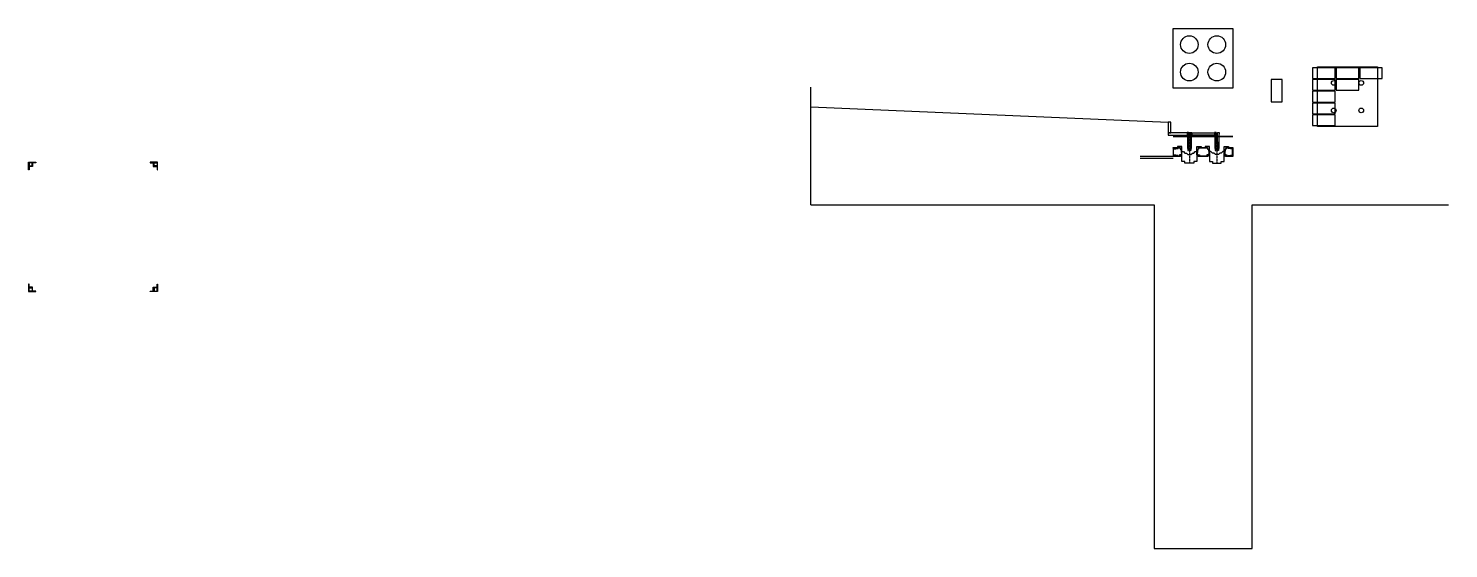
# Model space of a CAD drawing. Header units: millimetres. Extents: x 1243 to 15720, y -1694 to 3604.
import ezdxf

# ---------------------------------------------------------------- set-up
doc = ezdxf.new("R2010")
doc.units = ezdxf.units.MM
doc.linetypes.add('ACAD_ISO04W100', pattern=[30, 24, -3, 0, -3])
for name, color, linetype in [('AroTochera', 10, 'Continuous'), ('Cotas', 7, 'Continuous'), ('Ejes', 7, 'ACAD_ISO04W100'), ('FalsoFondo', 6, 'Continuous'), ('Pico', 2, 'Continuous'), ('Refractario230x110x25', 30, 'Continuous'), ('TapaInfMesa', 5, 'Continuous'), ('TapaSupMesa', 5, 'Continuous'), ('U80x50', 3, 'Continuous')]:
    doc.layers.add(name, color=color, linetype=linetype)

msp = doc.modelspace()

# ---------------------------------------------------------------- linework, layer by layer
for p, q in [((9217, 1806), (9217, 3006)), ((9217, 2806), (12862, 2650))]:
    msp.add_line(p, q)
for points in [[(1249, 2164), (1243, 2164), (1243, 2240), (1319, 2240), (1319, 2234), (1249, 2234), (1249, 2164)], [(1280, 2234), (1286, 2234), (1286, 2197), (1249, 2197), (1249, 2203), (1280, 2203), (1280, 2234)], [(2554, 2164), (2560, 2164), (2560, 2240), (2484, 2240), (2484, 2234), (2554, 2234), (2554, 2164)], [(2523, 2234), (2516, 2234), (2516, 2197), (2554, 2197), (2554, 2203), (2523, 2203), (2523, 2234)], [(9217, 1806), (12717, 1806), (12717, -1694), (13717, -1694), (13717, 1806), (15720, 1806)], [(1249, 999), (1243, 999), (1243, 923), (1319, 923), (1319, 929), (1249, 929), (1249, 999)], [(1280, 929), (1286, 929), (1286, 967), (1249, 967), (1249, 960), (1280, 960), (1280, 929)], [(2554, 999), (2560, 999), (2560, 923), (2484, 923), (2484, 929), (2554, 929), (2554, 999)], [(2523, 929), (2516, 929), (2516, 967), (2554, 967), (2554, 960), (2523, 960), (2523, 929)]]:
    msp.add_lwpolyline(points)
for centre in [(13077, 3439), (13357, 3439), (13077, 3159), (13357, 3159)]:
    msp.add_circle(centre, 90)
at = {"layer": 'AroTochera'}
for points in [[(12978, 2305), (12978, 2307), (12983, 2307), (12983, 2305), (12991, 2305), (13001, 2315), (13001, 2402), (12957, 2402), (12957, 2390), (12972, 2390), (12972, 2390), (12977, 2390), (12977, 2390), (12983, 2390), (12983, 2375), (12991, 2375), (12996, 2325), (12986, 2315), (12975, 2315), (12975, 2305)], [(13176, 2305), (13176, 2307), (13171, 2307), (13171, 2305), (13163, 2305), (13153, 2315), (13153, 2402), (13197, 2402), (13197, 2390), (13183, 2390), (13183, 2390), (13178, 2390), (13178, 2390), (13171, 2390), (13171, 2375), (13163, 2375), (13158, 2325), (13168, 2315), (13179, 2315), (13179, 2305)], [(13258, 2305), (13258, 2307), (13263, 2307), (13263, 2305), (13271, 2305), (13281, 2315), (13281, 2402), (13237, 2402), (13237, 2390), (13252, 2390), (13252, 2390), (13257, 2390), (13257, 2390), (13263, 2390), (13263, 2375), (13271, 2375), (13276, 2325), (13266, 2315), (13255, 2315), (13255, 2305)], [(13456, 2305), (13456, 2307), (13451, 2307), (13451, 2305), (13443, 2305), (13433, 2315), (13433, 2402), (13477, 2402), (13477, 2390), (13463, 2390), (13463, 2390), (13458, 2390), (13458, 2390), (13451, 2390), (13451, 2375), (13443, 2375), (13438, 2325), (13448, 2315), (13459, 2315), (13459, 2305)]]:
    msp.add_lwpolyline(points, close=True, dxfattribs=at)
at = {"layer": 'Cotas'}
for points in [[(12912, 3604), (13522, 3604), (13522, 2994), (12912, 2994)], [(14384, 3214), (14994, 3214), (14994, 2604), (14384, 2604)]]:
    msp.add_lwpolyline(points, close=True, dxfattribs=at)
at = {"layer": 'Ejes'}
for p, q in [((13077, 2543), (13077, 2230)), ((13357, 2543), (13357, 2230))]:
    msp.add_line(p, q, dxfattribs=at)
at = {"layer": 'FalsoFondo'}
for p, q in [((12912, 2505), (13522, 2505)), ((12912, 2502), (13522, 2502))]:
    msp.add_line(p, q, dxfattribs=at)
for points in [[(14564, 3094), (14564, 3204), (14334, 3204), (14334, 3094)], [(14804, 3094), (14804, 3204), (14574, 3204), (14574, 3094)], [(15044, 3094), (15044, 3204), (14814, 3204), (14814, 3094)], [(13912, 2855), (14022, 2855), (14022, 3085), (13912, 3085)], [(14564, 2974), (14564, 3084), (14334, 3084), (14334, 2974)], [(14804, 2974), (14804, 3084), (14574, 3084), (14574, 2974)], [(14564, 2854), (14564, 2964), (14334, 2964), (14334, 2854)], [(14564, 2734), (14564, 2844), (14334, 2844), (14334, 2734)], [(14564, 2614), (14564, 2724), (14334, 2724), (14334, 2614)], [(13002, 2350), (13017, 2350), (13032, 2335), (13047, 2335), (13062, 2320), (13093, 2320), (13108, 2335), (13123, 2335), (13138, 2350), (13153, 2350), (13153, 2250), (13123, 2250), (13123, 2230), (13032, 2230), (13032, 2250), (13002, 2250)], [(13433, 2350), (13418, 2350), (13403, 2335), (13388, 2335), (13373, 2320), (13342, 2320), (13327, 2335), (13312, 2335), (13297, 2350), (13282, 2350), (13282, 2250), (13312, 2250), (13312, 2230), (13403, 2230), (13403, 2250), (13433, 2250)]]:
    msp.add_lwpolyline(points, close=True, dxfattribs=at)
for centre in [(14549, 3049), (14829, 3049), (14549, 2769), (14829, 2769)]:
    msp.add_circle(centre, 23.5, dxfattribs=at)
at = {"layer": 'Pico'}
for points in [[(13058, 2398), (13061, 2360), (13068, 2360), (13070, 2543), (13054, 2543), (13056, 2505), (13058, 2505)], [(13096, 2398), (13093, 2360), (13087, 2360), (13084, 2543), (13101, 2543), (13099, 2505), (13096, 2505)], [(13338, 2398), (13341, 2360), (13348, 2360), (13350, 2543), (13334, 2543), (13336, 2505), (13338, 2505)], [(13376, 2398), (13373, 2360), (13367, 2360), (13364, 2543), (13381, 2543), (13379, 2505), (13376, 2505)]]:
    msp.add_lwpolyline(points, close=True, dxfattribs=at)
at = {"layer": 'Refractario230x110x25'}
for p, q in [((13102, 2527), (13092, 2527)), ((12912, 2300), (12575, 2300)), ((12912, 2280), (12575, 2280))]:
    msp.add_line(p, q, dxfattribs=at)
for points in [[(12862, 2540), (12887, 2540), (12887, 2650), (12862, 2650)], [(13092, 2540), (12862, 2540), (12862, 2515), (13092, 2515)], [(13102, 2540), (13332, 2540), (13332, 2515), (13102, 2515)]]:
    msp.add_lwpolyline(points, close=True, dxfattribs=at)
at = {"layer": 'TapaInfMesa'}
for points in [[(12912, 2305), (12987, 2305), (12987, 2300), (12912, 2300)], [(13167, 2305), (13267, 2305), (13267, 2300), (13167, 2300)], [(13447, 2305), (13522, 2305), (13522, 2300), (13447, 2300)]]:
    msp.add_lwpolyline(points, close=True, dxfattribs=at)
at = {"layer": 'TapaSupMesa'}
for points in [[(12912, 2390), (12983, 2390), (12983, 2385), (12912, 2385)], [(13171, 2390), (13263, 2390), (13263, 2385), (13171, 2385)], [(13451, 2390), (13522, 2390), (13522, 2385), (13451, 2385)]]:
    msp.add_lwpolyline(points, close=True, dxfattribs=at)
at = {"layer": 'U80x50'}
for points in [[(12962, 2385), (12912, 2385), (12912, 2305), (12962, 2305), (12962, 2310), (12917, 2315), (12917, 2375), (12962, 2380)], [(13472, 2385), (13522, 2385), (13522, 2305), (13472, 2305), (13472, 2310), (13517, 2315), (13517, 2375), (13472, 2380)]]:
    msp.add_lwpolyline(points, close=True, dxfattribs=at)

doc.saveas('drawing.dxf')
